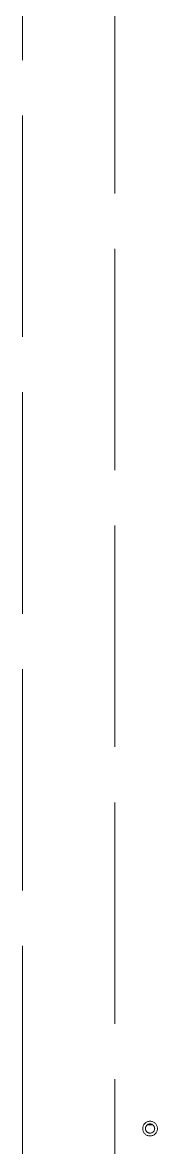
# Model space of a CAD drawing. Header units: millimetres. Extents: x 163705 to 1616509, y 81827 to 302547.
# Drawn here: x 1487586 to 1487659, y 151208 to 151817 of the extents above; entities that cross this region are included whole.
import ezdxf

# ---------------------------------------------------------------- set-up
doc = ezdxf.new("R2010")
doc.units = ezdxf.units.MM
doc.header["$LTSCALE"] = 10
doc.linetypes.add('ACAD_ISO02W100', pattern=[15, 12, -3])
doc.layers.add('1-虚线', color=8, linetype='ACAD_ISO02W100', lineweight=0)

# ---------------------------------------------------------------- blocks, each defined once
blk = doc.blocks.new('G$C61459890')
for p, q in [((843.82, 601.9), (843.82, 1296.9)), ((893.82, 1249.69), (893.82, 606.1)), ((911.32, 624.9), (914.32, 624.9))]:
    blk.add_line(p, q)
for radius in [4, 2.5]:
    blk.add_circle((912.82, 622.9), radius)

msp = doc.modelspace()

# ---------------------------------------------------------------- block references
at = {"layer": '1-虚线'}
msp.add_blockref('G$C61459890', (1486741.825, 150594.935), dxfattribs=at)

doc.saveas('drawing.dxf')
